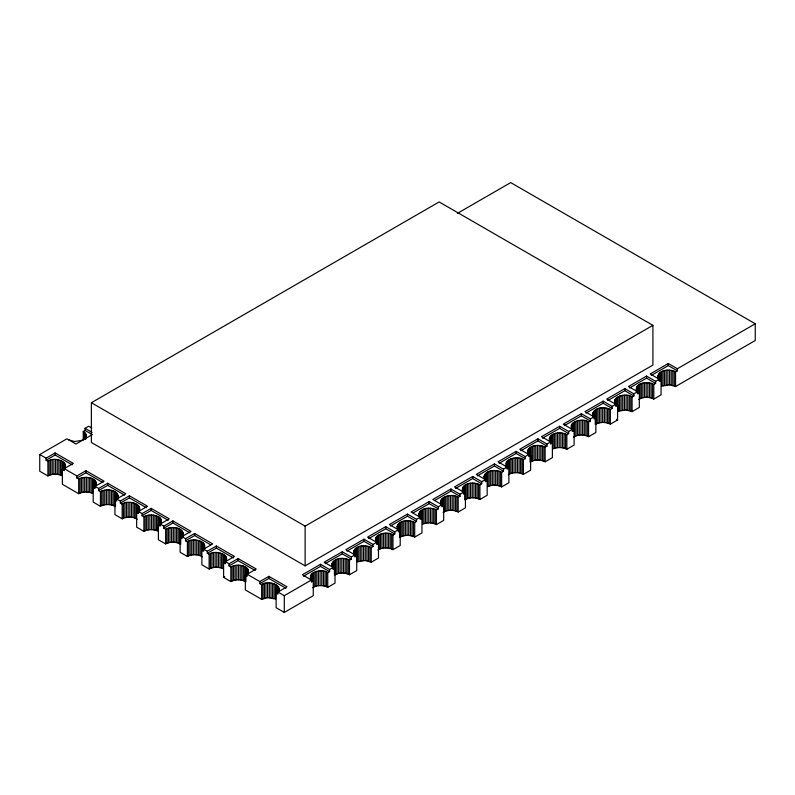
<?xml version="1.0" encoding="UTF-8"?>
<svg xmlns="http://www.w3.org/2000/svg" width="795" height="795" viewBox="0 0 795 795"><rect width="100%" height="100%" fill="white"/><g stroke="black" fill="none" stroke-linecap="round" stroke-linejoin="round"><path stroke-width="1.19" d="M64.206 468.613L73.259 463.386L55.143 452.931L46.09 458.159L46.09 460.245L47.899 461.289C53.543 456.121 71.818 462.044 62.388 469.656L62.388 484.304L78.695 493.715C82.928 491.479 88.215 491.439 92.568 493.387L92.568 478.739C88.215 476.791 82.928 476.841 78.695 479.077L76.886 478.024L76.886 475.937L64.206 468.613L64.206 470.71L62.388 469.656M92.568 478.739C96.702 479.971 97.397 485.775 93.184 487.434L93.184 502.082L100.428 506.266C105.049 503.861 111.022 503.901 115.494 506.624L115.494 491.986C111.022 489.253 105.049 489.223 100.428 491.618L98.62 490.575L98.62 488.488L107.673 483.251L125.789 493.715L116.736 498.942L116.736 501.039L114.927 499.985C118.356 498.624 118.932 493.715 115.494 491.986M136.661 512.537L138.469 513.58L138.469 511.493L147.532 506.266L129.416 495.802L120.353 501.039L120.353 503.126L122.172 504.169C127.816 498.992 146.091 504.924 136.661 512.537L136.661 527.174L143.905 531.358C148.138 529.132 153.425 529.082 157.778 531.03L157.778 516.392C153.425 514.444 148.138 514.484 143.905 516.72L142.096 515.677L142.096 513.58L151.149 508.353L169.265 518.817L160.212 524.044L160.212 526.131L158.394 525.088C162.607 523.428 161.912 517.625 157.778 516.392M183.059 534.19C182.393 526.538 170.985 526.32 165.638 529.271L163.83 528.228L163.83 526.131L172.883 520.904L190.999 531.358L181.946 536.595L181.946 538.682L180.137 537.639L183.059 534.19L183.059 536.625M223.604 562.741L225.422 563.784L225.422 561.687L234.475 556.46L216.359 546.006L207.306 551.233L207.306 553.32L209.115 554.373C214.759 549.196 233.034 555.129 223.604 562.741L223.604 577.379L230.848 581.562C235.469 579.157 241.442 579.197 245.913 581.92L245.913 567.282C241.442 564.549 235.469 564.52 230.848 566.914L229.04 565.871L229.04 563.784L238.093 558.557L256.209 569.011L247.156 574.238L247.156 576.335L245.347 575.282C248.775 573.92 249.352 569.011 245.913 567.282M247.156 574.238L259.836 581.562L259.836 583.649L261.644 584.703C267.289 579.525 285.564 585.448 276.133 593.06L276.133 607.708L284.292 612.408L313.27 595.684L313.27 581.036C303.839 573.424 322.114 567.491 327.759 572.668L329.577 571.625L329.577 569.538L320.514 564.301L302.398 574.765L311.461 579.992L311.461 582.079L313.27 581.036M332.012 564.062C334.278 557.325 344.106 557.325 349.502 560.117L351.31 559.074L351.31 556.987L342.257 551.76L324.141 562.214L333.194 567.441L333.194 569.538L335.003 568.485L333.045 566.905L332.012 564.062L332.012 566.497M353.755 551.511C356.011 544.784 365.839 544.774 371.235 547.576L373.044 546.523L373.044 544.436L363.991 539.209L345.875 549.663L354.928 554.89L354.928 556.987L356.746 555.934L354.779 554.354L353.755 551.511L353.755 553.946M378.48 543.392L376.671 544.436L376.671 542.339L367.608 537.112L385.724 526.658L394.787 531.885L394.787 533.972L392.969 535.025C387.324 529.848 369.049 535.78 378.48 543.392L378.48 558.03L371.235 562.214L365.253 560.525L357.362 561.886L357.362 547.238M397.222 526.409C399.488 519.682 409.316 519.682 414.712 522.474L416.52 521.431L416.52 519.334L407.467 514.107L389.351 524.561L398.404 529.798L398.404 531.885L400.213 530.841L398.255 529.251L397.222 526.409L397.222 528.854M418.965 513.858C421.221 507.13 431.049 507.13 436.445 509.923L438.254 508.88L438.254 506.783L429.201 501.556L411.085 512.01L420.138 517.247L420.138 519.334L421.956 518.29L419.998 516.7L418.965 513.858L418.965 516.303M443.69 505.739L441.881 506.783L441.881 504.696L432.818 499.469L450.934 489.005L459.997 494.232L459.997 496.328L458.178 497.372C452.534 492.194 434.259 498.127 443.69 505.739L443.69 520.377L436.445 524.561C432.212 522.335 426.925 522.285 422.572 524.233L422.572 509.595M462.432 488.766C464.697 482.028 474.526 482.028 479.922 484.821L481.73 483.777L481.73 481.691L472.677 476.453L454.561 486.918L463.614 492.145L463.614 494.232L465.423 493.188L462.849 490.694L462.432 488.766L462.501 492.175M484.175 476.215C486.431 469.477 496.259 469.477 501.655 472.27L503.464 471.226L503.464 469.139L494.411 463.912L476.294 474.367L485.357 479.594L485.357 481.691L487.166 480.637L485.208 479.057L484.175 476.215L484.175 478.65M508.899 468.096L507.091 469.139L507.091 467.043L498.028 461.816L516.144 451.361L525.207 456.588L525.207 458.675L523.388 459.729C517.744 454.551 499.469 460.484 508.899 468.096L508.899 482.734L501.655 486.918C497.422 484.682 492.135 484.642 487.782 486.58L487.782 471.942M527.642 451.113C529.907 444.385 539.735 444.385 545.131 447.178L546.94 446.134L546.94 444.037L537.887 438.81L519.771 449.264L528.824 454.492L528.824 456.588L530.633 455.545L528.675 453.955L527.642 451.113L527.642 453.557M549.385 438.562C551.641 431.834 561.469 431.834 566.865 434.627L568.673 433.583L568.673 431.486L559.62 426.259L541.504 436.713L550.567 441.95L550.567 444.037L552.376 442.994L550.418 441.404L549.385 438.562L549.385 441.006M574.109 430.443L572.301 431.486L572.301 429.399L563.238 424.172L581.354 413.708L590.417 418.935L590.417 421.032L588.598 422.075C582.954 416.898 564.679 422.831 574.109 430.443L574.109 445.081L566.865 449.264C562.631 447.038 557.345 446.989 553.002 448.937L553.002 434.299M592.851 413.47C595.117 406.732 604.945 406.732 610.341 409.524L612.15 408.481L612.15 406.394L603.097 401.157L584.981 411.621L594.034 416.848L594.034 418.935L595.843 417.892L593.885 416.312L592.851 413.47L592.851 415.904M617.586 405.341L615.777 406.394L615.777 404.297L606.714 399.07L624.83 388.606L633.883 393.843L633.883 395.93L632.075 396.973C626.43 391.796 608.155 397.729 617.586 405.341L617.586 419.989L610.341 424.172C605.72 421.767 599.748 421.807 595.276 424.53L595.276 409.882M636.398 389.341L639.319 392.79L637.51 393.843L637.51 391.746L628.457 386.519L646.564 376.065L655.627 381.292L655.627 383.379L653.808 384.432C647.826 380.815 634.47 382.435 636.398 391.786M658.061 378.261C657.187 369.476 669.867 368.582 675.551 371.881L677.36 370.828L677.36 368.741L755.25 323.774L755.25 340.508L675.551 386.519L669.569 384.83L661.679 386.191L661.679 371.543M83.793 439.496C87.231 437.757 86.655 432.858 83.227 431.486L85.035 430.443L92.081 434.507M201.87 550.19C211.301 542.578 193.026 536.645 187.382 541.822L185.563 540.779L185.563 538.682L194.626 533.455L212.742 543.909L203.679 549.136L203.679 551.233L201.87 550.19L201.87 564.828L209.115 569.011C213.348 566.775 218.635 566.736 222.988 568.683L222.988 554.035M223.604 577.379L224.697 576.633M91.375 402.727L439.158 201.94L652.904 325.344L652.904 365.084L305.121 565.871L91.375 442.467L91.375 402.727L305.121 526.131L652.904 325.344M61.771 460.961L61.771 475.609C57.429 473.661 52.132 473.701 47.899 475.937L39.75 471.226L39.75 454.492L66.919 438.81L75.982 444.037L91.962 434.805M85.035 430.443L85.035 428.346L88.662 426.259L91.673 427.998M457.364 213.388L510.708 182.592L755.25 323.774M46.09 460.245L55.143 455.018L72.196 464.866M76.886 475.937L85.94 470.71L104.056 481.164L94.993 486.391L94.993 488.488L93.184 487.434M76.886 478.024L85.94 472.796L102.992 482.644M98.62 490.575L107.673 485.347L124.726 495.186M120.353 503.126L129.416 497.899L146.459 507.737M142.096 515.677L151.149 510.45L168.202 520.288M163.83 528.228L172.883 522.991L189.935 532.839M185.563 540.779L194.626 535.542L210.605 544.774M207.306 553.32L216.359 548.093L233.412 557.941M229.04 565.871L238.093 560.644L255.145 570.492M259.836 581.562L268.889 576.335L287.005 586.789L277.952 592.017L277.952 594.113L276.133 593.06M259.836 583.649L268.889 578.422L285.942 588.27M677.36 368.741L668.307 363.514L650.191 373.968L659.244 379.195L659.244 381.292L661.062 380.248L658.479 377.744L658.061 375.816M303.471 576.236L320.514 566.398L329.577 571.625M325.205 563.685L342.257 553.847L351.31 559.074M346.938 551.144L363.991 541.296L373.044 546.523M368.681 538.593L385.724 528.745L394.787 533.972M390.415 526.042L407.467 516.194L416.52 521.431M413.221 512.874L429.201 503.652L438.254 508.88M434.954 500.323L450.934 491.101L459.997 496.328M455.624 488.388L472.677 478.55L481.73 483.777M477.358 475.847L494.411 465.999L503.464 471.226M499.101 463.296L516.144 453.448L525.207 458.675M520.834 450.745L537.887 440.897L546.94 446.134M542.568 438.194L559.62 428.346L568.673 433.583M564.311 425.643L581.354 415.805L590.417 421.032M586.044 413.092L603.097 403.254L612.15 408.481M607.778 400.541L624.83 390.703L633.883 395.93M629.521 388L646.564 378.152L655.627 383.379M651.254 375.449L668.307 365.601L677.36 370.828M277.952 592.017L284.292 595.674L311.461 579.992M329.577 569.538L333.194 567.441M351.31 556.987L354.928 554.89M373.044 544.436L376.671 542.339M394.787 531.885L398.404 529.798M416.52 519.334L420.138 517.247M438.254 506.783L441.881 504.696M459.997 494.232L463.614 492.145M481.73 481.691L485.357 479.594M503.464 469.139L507.091 467.043M525.207 456.588L528.824 454.492M546.94 444.037L550.567 441.95M568.673 431.486L572.301 429.399M590.417 418.935L594.034 416.848M612.15 406.394L615.777 404.297M633.883 393.843L637.51 391.746M655.627 381.292L659.244 379.195M312.693 587.674C317.175 584.951 323.138 584.911 327.759 587.316L335.003 583.132L335.003 568.485M356.746 555.934L356.746 570.581L349.502 574.765C344.881 572.36 338.909 572.4 334.437 575.123L334.437 560.485M377.903 550.021C382.385 547.298 388.348 547.268 392.969 549.663L400.213 545.479L400.213 530.841M421.956 518.29L421.956 532.928L414.712 537.112C410.091 534.717 404.118 534.747 399.647 537.47L399.647 522.832M443.113 512.378C447.595 509.655 453.557 509.615 458.178 512.02L465.423 507.836L465.423 493.188M487.166 480.637L487.166 495.285L479.922 499.469C475.301 497.064 469.328 497.104 464.856 499.826L464.856 485.189M508.323 474.724C512.805 472.001 518.767 471.972 523.388 474.367L530.633 470.183L530.633 455.545M552.376 442.994L552.376 457.632L545.131 461.816C540.511 459.421 534.538 459.45 530.066 462.173L530.066 447.535M573.533 437.081C578.015 434.348 583.977 434.318 588.598 436.713L595.843 432.53L595.843 417.892M638.743 399.428C643.225 396.705 649.187 396.665 653.808 399.07L661.062 394.886L661.062 380.248M618.212 396.645L618.212 411.283L626.092 409.932L632.075 411.621L639.319 407.438L639.319 392.79M114.927 499.985L114.927 514.633L122.172 518.817C126.793 516.412 132.755 516.452 137.237 519.175M158.394 525.088L158.394 539.726L165.638 543.909C170.259 541.514 176.232 541.544 180.704 544.267L180.704 529.629M180.137 537.639L180.137 552.277L187.382 556.46C192.002 554.065 197.965 554.095 202.447 556.818M245.347 575.282L245.347 589.93L261.644 599.341L267.627 597.651L275.517 599.013L275.517 584.365M82.601 440.182L74.71 441.543L68.728 439.854M90.471 427.303L91.763 427.939M85.035 428.346L92.081 432.42M39.75 454.492L46.09 458.159M94.993 486.391L98.62 488.488M116.736 498.942L120.353 501.039M138.469 511.493L142.096 513.58M160.212 524.044L163.83 526.131M181.946 536.595L185.563 538.682M203.679 549.136L207.306 551.233M225.422 561.687L229.04 563.784M616.493 419.243L617.586 419.989M675.551 371.881L675.551 386.519M674.259 371.245L674.259 385.883M672.799 370.748L672.799 385.386M671.228 370.391L671.228 385.028M669.569 370.192L669.569 384.83M668.307 363.514L668.307 365.601M667.88 370.152L667.88 384.79M666.2 370.271L666.2 384.909M664.58 370.55L664.58 385.187M663.06 370.977L663.06 385.625M660.486 372.239L660.486 380.775M659.502 373.034L659.502 380.358M658.757 373.908L658.757 380.01M658.27 374.842L658.27 378.509M653.808 384.432L653.808 399.07M652.516 383.796L652.516 398.434M651.065 383.299L651.065 397.937M649.495 382.942L649.495 397.579M647.836 382.743L647.836 397.381M646.564 376.065L646.564 378.152M646.146 382.703L646.146 397.341M644.467 382.822L644.467 397.46M642.837 383.101L642.837 397.739M641.317 383.528L641.317 398.166M639.945 384.094L639.945 398.742M638.743 384.79L638.743 393.326M637.769 385.585L637.769 392.899M637.024 386.459L637.024 391.339M636.537 387.394L636.537 391.06M632.075 396.973L632.075 411.621M630.783 396.347L630.783 410.985M629.332 395.84L629.332 410.488M627.752 395.493L627.752 410.131M626.092 395.294L626.092 409.932M624.83 388.606L624.83 390.703M624.403 395.254L624.403 409.892M622.723 395.373L622.723 410.011M621.104 395.652L621.104 410.29M619.583 396.079L619.583 410.717M617.009 397.341L617.009 405.877M616.026 398.136L616.026 405.45M615.28 399.01L615.28 403.89M614.803 399.945L614.803 402.389M610.341 409.524L610.341 424.172M609.049 408.898L609.049 423.536M607.589 408.392L607.589 423.039M606.019 408.044L606.019 422.682M604.359 407.835L604.359 422.483M603.097 401.157L603.097 403.254M602.67 407.795L602.67 422.443M600.99 407.924L600.99 422.562M599.37 408.203L599.37 422.841M597.85 408.63L597.85 423.268M596.469 409.196L596.469 423.834M594.292 410.677L594.292 418.001M593.547 411.562L593.547 416.441M593.06 412.496L593.06 416.153M588.598 422.075L588.598 436.713M587.306 421.449L587.306 436.087M585.855 420.943L585.855 435.59M584.275 420.585L584.275 435.233M582.626 420.386L582.626 435.034M581.354 413.708L581.354 415.805M580.936 420.346L580.936 434.994M579.257 420.466L579.257 435.113M577.627 420.744L577.627 435.392M576.107 421.181L576.107 435.819M574.735 421.748L574.735 436.385M573.533 422.433L573.533 430.979M572.549 423.228L572.549 429.33M571.814 424.113L571.814 428.992M571.327 425.047L571.327 428.704M566.865 434.627L566.865 449.264M565.573 433.991L565.573 448.638M564.122 433.494L564.122 448.132M562.542 433.136L562.542 447.784M560.882 432.937L560.882 447.575M559.62 426.259L559.62 428.346M559.193 432.897L559.193 447.535M557.514 433.017L557.514 447.665M555.894 433.295L555.894 447.943M554.373 433.722L554.373 448.37M551.8 434.984L551.8 443.531M550.816 435.779L550.816 441.881M550.07 436.654L550.07 441.543M549.593 437.598L549.593 441.255M545.131 447.178L545.131 461.816M543.84 446.542L543.84 461.189M542.379 446.045L542.379 460.683M540.809 445.687L540.809 460.335M539.149 445.488L539.149 460.126M537.887 438.81L537.887 440.897M537.46 445.448L537.46 460.086M535.78 445.568L535.78 460.206M534.16 445.846L534.16 460.484M532.64 446.273L532.64 460.921M531.259 446.84L531.259 461.488M529.082 448.33L529.082 455.654M528.337 449.205L528.337 454.084M527.85 450.149L527.85 453.806M523.388 459.729L523.388 474.367M522.096 459.093L522.096 473.731M520.645 458.596L520.645 473.234M519.065 458.238L519.065 472.876M517.416 458.039L517.416 472.677M516.144 451.361L516.144 453.448M515.726 458L515.726 472.637M514.047 458.119L514.047 472.757M512.417 458.397L512.417 473.035M510.897 458.824L510.897 473.472M509.525 459.391L509.525 474.039M508.323 460.086L508.323 467.4M507.339 460.881L507.339 468.205M506.604 461.756L506.604 466.635M506.117 462.69L506.117 467.579M501.655 472.27L501.655 486.918M500.363 471.644L500.363 486.282M498.912 471.147L498.912 485.785M497.332 470.789L497.332 485.427M495.673 470.59L495.673 485.228M494.411 463.912L494.411 465.999M493.983 470.551L493.983 485.189M492.304 470.67L492.304 485.308M490.684 470.948L490.684 485.586M489.163 471.375L489.163 486.013M486.59 472.637L486.59 481.174M485.606 473.432L485.606 480.746M484.861 474.307L484.861 479.186M484.384 475.241L484.384 477.686M479.922 484.821L479.922 499.469M478.63 484.195L478.63 498.833M477.169 483.688L477.169 498.336M475.599 483.34L475.599 497.978M473.939 483.141L473.939 497.779M472.677 476.453L472.677 478.55M472.25 483.092L472.25 497.74M470.57 483.221L470.57 497.859M468.951 483.499L468.951 498.137M467.43 483.926L467.43 498.564M466.049 484.493L466.049 499.131M463.873 485.984L463.873 492.075M463.127 486.858L463.127 492.96M462.64 487.792L462.64 491.449M458.178 497.372L458.178 512.02M456.887 496.746L456.887 511.384M455.436 496.239L455.436 510.887M453.856 495.891L453.856 510.529M452.206 495.683L452.206 510.33M450.934 489.005L450.934 491.101M450.517 495.643L450.517 510.291M448.837 495.762L448.837 510.41M447.207 496.05L447.207 510.688M445.687 496.478L445.687 511.115M444.316 497.044L444.316 511.682M443.113 497.73L443.113 506.276M442.129 498.525L442.129 504.626M441.394 499.409L441.394 504.288M440.907 500.343L440.907 504M436.445 509.923L436.445 524.561M435.153 509.287L435.153 523.935M433.702 508.79L433.702 523.428M432.122 508.432L432.122 523.08M430.463 508.234L430.463 522.881M429.201 501.556L429.201 503.652M428.773 508.194L428.773 522.842M427.094 508.313L427.094 522.961M425.474 508.591L425.474 523.239M423.954 509.029L423.954 523.667M421.38 510.281L421.38 518.827M420.396 511.076L420.396 518.4M419.651 511.96L419.651 516.839M419.174 512.894L419.174 516.551M414.712 522.474L414.712 537.112M413.42 521.838L413.42 536.486M411.959 521.341L411.959 535.979M410.389 520.983L410.389 535.631M408.729 520.785L408.729 535.423M407.467 514.107L407.467 516.194M407.04 520.745L407.04 535.383M405.361 520.864L405.361 535.512M403.741 521.142L403.741 535.79M402.22 521.57L402.22 536.218M400.839 522.146L400.839 536.784M398.663 523.627L398.663 529.728M397.917 524.501L397.917 529.391M397.43 525.445L397.43 529.102M392.969 535.025L392.969 549.663M391.677 534.389L391.677 549.037M390.226 533.892L390.226 548.53M388.646 533.534L388.646 548.172M386.996 533.336L386.996 547.974M385.724 526.658L385.724 528.745M385.307 533.296L385.307 547.934M383.627 533.415L383.627 548.053M381.998 533.693L381.998 548.331M380.477 534.121L380.477 548.769M379.106 534.687L379.106 549.335M377.903 535.383L377.903 543.919M376.919 536.178L376.919 542.279M376.184 537.052L376.184 541.932M375.697 537.996L375.697 541.653M371.235 547.576L371.235 562.214M369.943 546.94L369.943 561.578M368.492 546.443L368.492 561.081M366.912 546.086L366.912 560.723M365.253 545.887L365.253 560.525M363.991 539.209L363.991 541.296M363.563 545.847L363.563 560.485M361.884 545.966L361.884 560.604M360.264 546.245L360.264 560.882M358.744 546.672L358.744 561.31M356.17 547.934L356.17 556.47M355.186 548.729L355.186 554.831M354.441 549.603L354.441 555.705M353.964 550.538L353.964 554.204M349.502 560.117L349.502 574.765M348.21 559.491L348.21 574.129M346.749 558.994L346.749 573.632M345.179 558.637L345.179 573.274M343.519 558.438L343.519 573.076M342.257 551.76L342.257 553.847M341.83 558.398L341.83 573.036M340.151 558.517L340.151 573.155M338.531 558.796L338.531 573.433M337.01 559.223L337.01 573.861M335.629 559.789L335.629 574.427M333.453 561.28L333.453 568.594M332.708 562.154L332.708 567.034M332.221 563.089L332.221 566.756M327.759 572.668L327.759 587.316M326.467 572.042L326.467 586.68M325.016 571.535L325.016 586.183M323.436 571.188L323.436 585.826M321.786 570.979L321.786 585.627M320.514 564.301L320.514 566.398M320.097 570.939L320.097 585.587M318.417 571.068L318.417 585.706M316.788 571.347L316.788 585.985M315.267 571.774L315.267 586.412M313.896 572.34L313.896 586.978M312.693 573.026L312.693 580.35M311.71 573.821L311.71 581.145M310.974 574.706L310.974 579.585M310.487 575.64L310.487 580.519M305.121 526.131L305.121 565.871M284.292 595.674L284.292 612.408M279.125 588.638L279.125 591.073M278.916 587.664L278.916 591.331M278.439 586.73L278.439 591.609M277.694 585.855L277.694 593.169M276.71 585.06L276.71 593.597M274.136 583.798L274.136 598.436M272.615 583.371L272.615 598.009M270.996 583.093L270.996 597.731M269.316 582.973L269.316 597.611M268.889 576.335L268.889 578.422M267.627 583.013L267.627 597.651M265.967 583.212L265.967 597.85M264.387 583.57L264.387 598.208M262.936 584.067L262.936 598.705M261.644 584.703L261.644 599.341M248.338 570.86L248.338 573.294M248.129 569.886L248.129 573.553M247.642 568.952L247.642 573.831M246.897 568.077L246.897 574.179M244.721 566.587L244.721 581.225M243.34 566.02L243.34 580.658M241.819 565.593L241.819 580.231M240.199 565.315L240.199 579.952M238.52 565.195L238.52 579.833M238.093 558.557L238.093 560.644M236.831 565.235L236.831 579.873M235.171 565.434L235.171 580.072M233.601 565.792L233.601 580.43M232.14 566.288L232.14 580.926M230.848 566.914L230.848 581.562M226.595 558.309L226.595 560.753M226.386 557.335L226.386 561.002M225.909 556.401L225.909 561.28M225.164 555.526L225.164 562.85M224.18 554.731L224.18 563.267M221.606 553.469L221.606 568.117M220.086 553.042L220.086 567.68M218.466 552.764L218.466 567.401M216.787 552.644L216.787 567.282M216.359 546.006L216.359 548.093M215.097 552.684L215.097 567.322M213.438 552.883L213.438 567.521M211.858 553.24L211.858 567.878M210.407 553.737L210.407 568.375M209.115 554.373L209.115 569.011M204.653 544.794L204.653 548.451M204.166 543.85L204.166 548.729M203.431 542.975L203.431 550.299M202.447 542.18L202.447 550.716M201.244 541.484L201.244 556.132M199.873 540.918L199.873 555.566M198.352 540.491L198.352 555.129M196.723 540.212L196.723 554.85M195.043 540.093L195.043 554.731M194.626 533.455L194.626 535.542M193.354 540.133L193.354 554.771M191.704 540.332L191.704 554.98M190.124 540.689L190.124 555.327M188.673 541.186L188.673 555.834M187.382 541.822L187.382 556.46M183.128 533.207L183.128 535.651M182.92 532.243L182.92 535.9M182.433 531.298L182.433 537.4M181.687 530.424L181.687 536.526M179.511 528.943L179.511 543.581M178.13 528.367L178.13 543.015M176.609 527.94L176.609 542.587M174.989 527.661L174.989 542.309M173.31 527.542L173.31 542.18M172.883 520.904L172.883 522.991M171.621 527.582L171.621 542.22M169.961 527.781L169.961 542.429M168.391 528.138L168.391 542.776M166.93 528.635L166.93 543.283M165.638 529.271L165.638 543.909M161.385 520.655L161.385 523.1M161.176 519.692L161.176 522.126M160.699 518.757L160.699 524.859M159.954 517.873L159.954 525.197M158.97 517.078L158.97 525.624M156.396 515.826L156.396 530.464M154.876 515.389L154.876 530.036M153.256 515.11L153.256 529.758M151.577 514.991L151.577 529.639M151.149 508.353L151.149 510.45M149.887 515.031L149.887 529.679M148.228 515.23L148.228 529.877M146.648 515.587L146.648 530.235M145.197 516.094L145.197 530.732M143.905 516.72L143.905 531.358M139.652 508.114L139.652 510.549M139.443 507.14L139.443 512.02M138.956 506.206L138.956 511.086M138.221 505.322L138.221 512.646M137.237 504.527L137.237 511.851M136.034 503.841L136.034 518.479M134.663 503.275L134.663 517.913M133.143 502.847L133.143 517.485M131.513 502.569L131.513 517.207M129.833 502.44L129.833 517.088M129.416 495.802L129.416 497.899M128.144 502.48L128.144 517.128M126.494 502.688L126.494 517.326M124.914 503.036L124.914 517.684M123.463 503.543L123.463 518.181M122.172 504.169L122.172 518.817M117.918 495.563L117.918 497.998M117.71 494.589L117.71 498.246M117.223 493.655L117.223 498.535M116.477 492.781L116.477 498.872M114.301 491.29L114.301 505.928M112.92 490.724L112.92 505.362M111.399 490.296L111.399 504.934M109.78 490.018L109.78 504.656M108.1 489.899L108.1 504.537M107.673 483.251L107.673 485.347M106.411 489.939L106.411 504.577M104.751 490.137L104.751 504.775M103.181 490.485L103.181 505.133M101.72 490.992L101.72 505.63M100.428 491.618L100.428 506.266M96.175 483.012L96.175 485.447M95.966 482.038L95.966 485.705M95.489 481.104L95.489 485.984M94.744 480.23L94.744 486.331M93.76 479.435L93.76 487.971M91.187 478.173L91.187 492.811M89.666 477.745L89.666 492.383M88.046 477.467L88.046 492.105M86.367 477.348L86.367 491.986M86.148 434.945L86.148 438.602M85.94 470.71L85.94 472.796M85.8 433.981L85.8 438.86M85.184 433.076L85.184 439.178M84.677 477.388L84.677 492.026M84.32 432.232L84.32 439.555M83.227 431.486L83.227 440.033M83.018 477.586L83.018 492.224M81.438 477.944L81.438 492.582M79.987 478.441L79.987 493.079M78.695 479.077L78.695 493.715M65.389 465.234L65.389 467.669M65.18 464.26L65.18 467.927M64.693 463.326L64.693 468.205M63.948 462.452L63.948 469.766M62.964 461.656L62.964 470.193M60.39 460.394L60.39 475.032M58.87 459.967L58.87 474.605M57.25 459.689L57.25 474.327M55.571 459.57L55.571 474.208M55.143 452.931L55.143 455.018M53.881 459.609L53.881 474.247M52.222 459.808L52.222 474.446M50.651 460.166L50.651 474.804M49.191 460.663L49.191 475.301M47.899 461.289L47.899 475.937"/></g></svg>
